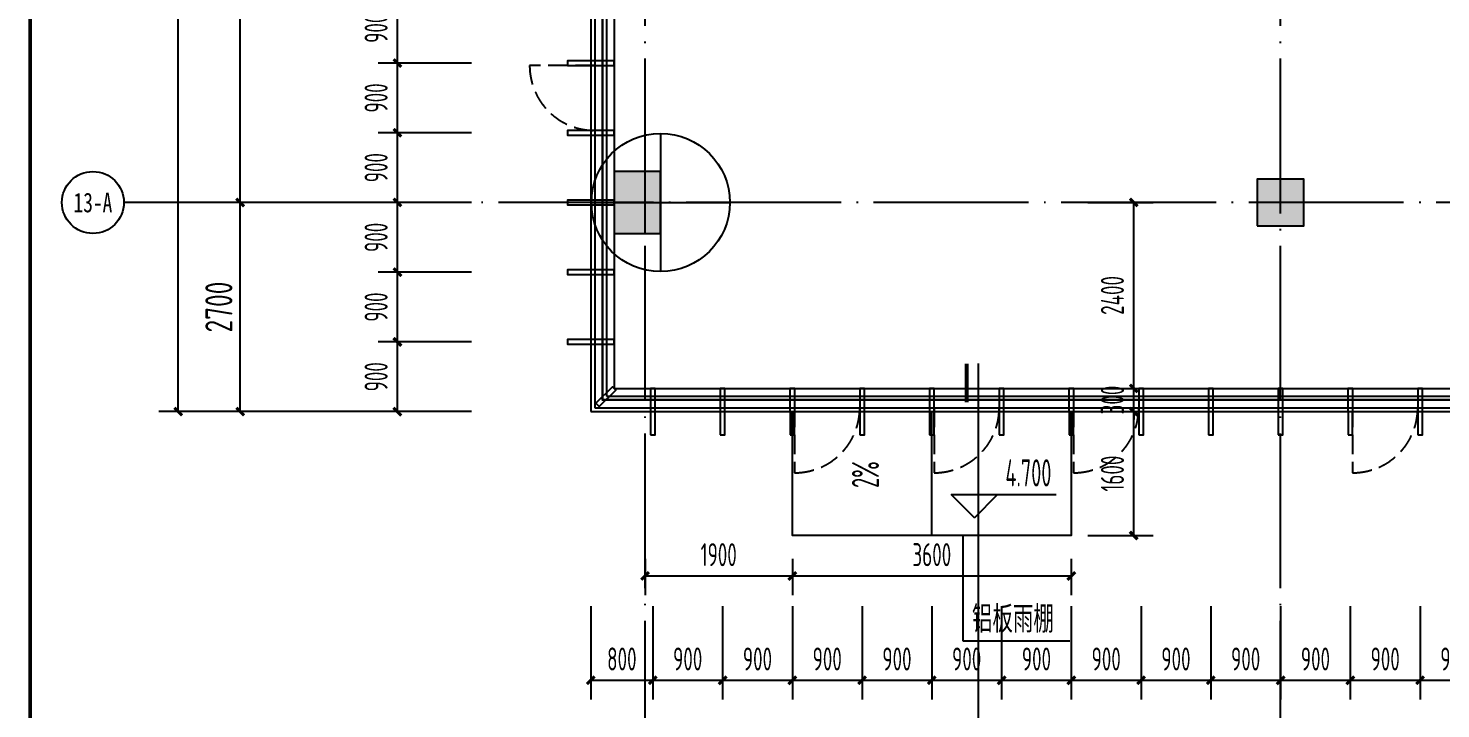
# Model space of a CAD drawing. Extents: x -228436 to 200315, y -41539 to 163917.
# Drawn here: x -8160 to 10067, y 55863 to 64650 of the extents above; entities that cross this region are included whole.
import ezdxf
from ezdxf.enums import TextEntityAlignment as Align

# ---------------------------------------------------------------- set-up
doc = ezdxf.new("R2010")
doc.units = 0
doc.header["$LTSCALE"] = 1000
doc.header["$MEASUREMENT"] = 0
doc.linetypes.add('13#楼幕墙$0$DASH', pattern=[0.35, 0.25, -0.1])
doc.linetypes.add('X-104 13#平面$0$DOTE', pattern=[2.42, 2, -0.2, 0.02, -0.2])
for name, color, linetype in [('01-标注_尺寸', 124, 'Continuous'), ('13#楼幕墙$0$A-C_幕墙龙骨', 133, 'Continuous'), ('13#楼幕墙$0$A-C_玻璃幕墙', 140, 'Continuous'), ('13#楼幕墙$0$A-C_窗', 140, 'Continuous'), ('13#楼幕墙$0$A-TECH_结构', 21, 'Continuous'), ('AXIS_TEXT', 7, 'Continuous'), ('PUB_HATCH', 8, 'Continuous'), ('PUB_WALL', 9, 'Continuous'), ('X-104 13#平面$0$01-标注_标高', 200, 'Continuous'), ('X-104 13#平面$0$01-标注_符号', 200, 'Continuous'), ('X-104 13#平面$0$01-标注_轴线坐标', 132, 'Continuous'), ('X-104 13#平面$0$02-TEXT_标注', 130, 'Continuous'), ('X-104 13#平面$0$02-TEXT_轴号', 7, 'Continuous'), ('X-104 13#平面$0$A-C_玻璃幕墙', 140, 'Continuous'), ('X-104 13#平面$0$A-TECH_结构', 21, 'Continuous'), ('X-104 13#平面$0$A_AXIS-轴线', 36, 'X-104 13#平面$0$DOTE'), ('X-104 13#平面$0$A_STR-砼柱', 51, 'Continuous')]:
    doc.layers.add(name, color=color, linetype=linetype)
doc.layers.add('13#楼幕墙$0$04-不打印_辅助线', color=165, linetype='Continuous', plot=False)
doc.layers.add('X-104 13#平面$0$000套内', color=226, linetype='Continuous', lineweight=30, plot=False)
doc.styles.add('_TCH_DIM_T3', font='ros1.shx', dxfattribs={"width": 0.705882, "bigfont": 'jd.shx'})
doc.styles.add('COMPLEX', font='COMPLEX')
doc.styles.add('X-104 13#平面$0$_TCH_AXIS', font='STXIHEI_0.TTF', dxfattribs={"width": 0.75})
doc.styles.add('X-104 13#平面$0$_TCH_DIM', font='ros1.shx', dxfattribs={"width": 0.8, "bigfont": 'jd.shx'})
doc.styles.add('X-104 13#平面$0$_TCH_DIM_T3', font='ros1.shx', dxfattribs={"width": 0.8, "bigfont": 'jd.shx'})
doc.dimstyles.new('_TCH_ARCH&&100', dxfattribs={"dimtxt": 297.5, "dimasz": 100, "dimexe": 250, "dimexo": 300, "dimgap": 126.25, "dimtad": 1, "dimdec": 0, "dimzin": 0, "dimdsep": 46, "dimtxsty": '_TCH_DIM_T3', "dimblk": 'ARCHTICK', "dimcen": 0.09, "dimclrt": 7, "dimazin": 2, "dimtfac": 1, "dimtdec": 0, "dimtix": 1, "dimtmove": 2, "dimatfit": 3, "dimfxl": 0, "dimtolj": 1, "dimtzin": 0, "dimarcsym": 0})
doc.dimstyles.new('X-104 13#平面$0$_TCH_ARCH&&100', dxfattribs={"dimtxt": 350, "dimasz": 100, "dimexe": 250, "dimexo": 300, "dimgap": 100, "dimtad": 1, "dimdec": 0, "dimzin": 0, "dimdsep": 46, "dimtxsty": 'X-104 13#平面$0$_TCH_DIM_T3', "dimblk": 'X-104 13#平面$0$_ArchTick', "dimcen": 0.09, "dimclrt": 7, "dimazin": 2, "dimtfac": 1, "dimtdec": 0, "dimtix": 1, "dimtmove": 2, "dimatfit": 3, "dimfxl": 0, "dimtolj": 1, "dimtzin": 0, "dimarcsym": 0})

# ---------------------------------------------------------------- blocks, each defined once
blk = doc.blocks.new('图框-A1')
at = {"const_width": 0.5}
blk.add_lwpolyline([(766, 584), (25, 584), (25, 10), (766, 10)], close=True, dxfattribs=at)
blk = doc.blocks.new('13#楼幕墙$0$A$C1D2C5D5E')
at = {"layer": '13#楼幕墙$0$04-不打印_辅助线'}
for points in [[(0, 893), (0, -893)], [(-200, -400), (-200, 400)], [(-893, 0), (893, 0)]]:
    blk.add_lwpolyline(points, dxfattribs=at)
blk.add_circle((0, 0), 893, dxfattribs=at)
blk = doc.blocks.new('13#楼幕墙$0$A$C2CD63A88')
at = {"linetype": '13#楼幕墙$0$DASH'}
blk.add_lwpolyline([(-10, 720), (-10, -120)], dxfattribs=at)
blk.add_arc((-10, 720), 840, 270, 360, dxfattribs=at)
blk = doc.blocks.new('13#楼幕墙$0$A$C19832372')
blk.add_lwpolyline([(-384, -466), (-334, -498), (-8, 5), (-59, 38)], close=True)
blk = doc.blocks.new('13#楼幕墙$0$A$C7A413A1D')
blk.add_lwpolyline([(-70, -300), (-10, -300), (-10, 0), (-70, 0)], close=True)
blk = doc.blocks.new('*U107')
at = {"layer": '13#楼幕墙$0$A-C_幕墙龙骨', "rotation": 32.87626175215661}
blk.add_blockref('13#楼幕墙$0$A$C19832372', (40, 300), dxfattribs=at)
blk = doc.blocks.new('*U108')
at = {"layer": '13#楼幕墙$0$A-C_幕墙龙骨', "color": 0, "linetype": 'ByBlock', "lineweight": -2, "transparency": 16777216}
for p in [(0, 0), (900, 0), (1800, 0), (2700, 0), (3600, 0), (4500, 0), (5400, 0), (6300, 0), (7200, 0), (8100, 0), (9000, 0), (9900, 0)]:
    blk.add_blockref('*U107', p, dxfattribs=at)
blk = doc.blocks.new('13#楼幕墙')
at = {"layer": '13#楼幕墙$0$A-C_玻璃幕墙'}
for p, q in [((-900, 77900), (-900, 59700)), ((-850, 77850), (-850, 59750)), ((-700, 77700), (-700, 59900)), ((-700, 59900), (21900, 59900)), ((-900, 59700), (22100, 59700)), ((-850, 59750), (22050, 59750))]:
    blk.add_line(p, q, dxfattribs=at)
at = {"layer": '13#楼幕墙$0$A-TECH_结构'}
blk.add_lwpolyline([(4402, 77600), (-600, 77600), (-600, 60000), (21800, 60000), (21800, 61600), (58100, 61600), (58100, 81220), (53261, 85280), (38100, 76527), (38100, 72300), (12410, 72300), (4402, 77600)], dxfattribs=at)
blk.add_blockref('13#楼幕墙$0$A$C1D2C5D5E', (0, 62400))
at = {"layer": '13#楼幕墙$0$A-C_幕墙龙骨'}
for name, p, rotation in [('13#楼幕墙$0$A$C19832372', (-1200, 64240), 122.8762617521566), ('13#楼幕墙$0$A$C19832372', (-1200, 63340), 122.8762617521566), ('13#楼幕墙$0$A$C19832372', (-1200, 62440), 122.8762617521566), ('13#楼幕墙$0$A$C19832372', (-1200, 61540), 122.8762617521566), ('13#楼幕墙$0$A$C19832372', (-1200, 60640), 122.8762617521566), ('13#楼幕墙$0$A$C7A413A1D', (-572, 59972), 314.9999999999978)]:
    blk.add_blockref(name, p, dxfattribs=dict(at, rotation=rotation))
blk.add_blockref('*U108', (-100, 59700), dxfattribs=at)
at = {"layer": '13#楼幕墙$0$A-C_窗', "rotation": 270}
blk.add_blockref('13#楼幕墙$0$A$C2CD63A88', (-1570, 64160), dxfattribs=at)
at = {"layer": '13#楼幕墙$0$A-C_窗'}
for p in [(1740, 59030), (3540, 59030), (5340, 59030), (8940, 59030)]:
    blk.add_blockref('13#楼幕墙$0$A$C2CD63A88', p, dxfattribs=at)
blk = doc.blocks.new('_AXISO')
blk.add_circle((0, 0), 0.5)
at = {"layer": 'AXIS_TEXT', "style": 'COMPLEX', "width": 1.041667}
blk.add_attdef('A', text='', height=0.56, dxfattribs=at).set_placement((-0.25, -0.28), (0.25, -0.28), align=Align.FIT)
blk = doc.blocks.new('X-104 13#平面$0$_ArchTick')
at = {"color": 0, "linetype": 'ByBlock', "const_width": 0.4}
blk.add_lwpolyline([(-0.5, -0.5), (0.5, 0.5)], dxfattribs=at)
blk = doc.blocks.new('*D735')
at = {"layer": 'Defpoints', "color": 0, "transparency": 16777216}
for p in [(-6225, 23235), (-2925, 23235), (-2925, -2700)]:
    blk.add_point(p, dxfattribs=at)
at = {"layer": 'X-104 13#平面$0$01-标注_轴线坐标', "color": 0, "lineweight": -2, "transparency": 16777216}
for p, q in [((-3225, 23235), (-6475, 23235)), ((-6225, -2700), (-6225, 23235)), ((-3225, -2700), (-6475, -2700))]:
    blk.add_line(p, q, dxfattribs=at)
at = {"layer": 'X-104 13#平面$0$01-标注_轴线坐标', "color": 0, "lineweight": -2, "transparency": 16777216, "xscale": 100, "yscale": 100, "zscale": 100}
for p, rotation in [((-6225, 23235), 90), ((-6225, -2700), 270)]:
    blk.add_blockref('X-104 13#平面$0$_ArchTick', p, dxfattribs=dict(at, rotation=rotation))
at = {"layer": 'X-104 13#平面$0$01-标注_轴线坐标', "color": 7, "transparency": 16777216, "insert": (-6500, 10268), "char_height": 350, "attachment_point": 5, "rotation": 90, "style": 'X-104 13#平面$0$_TCH_DIM_T3'}
blk.add_mtext('\\A1;25935', dxfattribs=at)
blk = doc.blocks.new('*D736')
at = {"layer": 'Defpoints', "color": 0, "transparency": 16777216}
for p in [(-5425, 0), (-2925, 0), (-2925, -2700)]:
    blk.add_point(p, dxfattribs=at)
at = {"layer": 'X-104 13#平面$0$01-标注_轴线坐标', "color": 0, "lineweight": -2, "transparency": 16777216}
for p, q in [((-3225, 0), (-5675, 0)), ((-5425, -2700), (-5425, 0)), ((-3225, -2700), (-5675, -2700))]:
    blk.add_line(p, q, dxfattribs=at)
at = {"layer": 'X-104 13#平面$0$01-标注_轴线坐标', "color": 0, "lineweight": -2, "transparency": 16777216, "xscale": 100, "yscale": 100, "zscale": 100}
for p, rotation in [((-5425, 0), 90), ((-5425, -2700), 270)]:
    blk.add_blockref('X-104 13#平面$0$_ArchTick', p, dxfattribs=dict(at, rotation=rotation))
at = {"layer": 'X-104 13#平面$0$01-标注_轴线坐标', "color": 7, "transparency": 16777216, "insert": (-5700, -1350), "char_height": 350, "attachment_point": 5, "rotation": 90, "style": 'X-104 13#平面$0$_TCH_DIM_T3'}
blk.add_mtext('\\A1;2700', dxfattribs=at)
blk = doc.blocks.new('*D737')
at = {"layer": 'Defpoints', "color": 0, "transparency": 16777216}
for p in [(-5425, 9000), (-2925, 9000), (-2925, 0)]:
    blk.add_point(p, dxfattribs=at)
at = {"layer": 'X-104 13#平面$0$01-标注_轴线坐标', "color": 0, "lineweight": -2, "transparency": 16777216}
for p, q in [((-3225, 9000), (-5675, 9000)), ((-5425, 0), (-5425, 9000)), ((-3225, 0), (-5675, 0))]:
    blk.add_line(p, q, dxfattribs=at)
at = {"layer": 'X-104 13#平面$0$01-标注_轴线坐标', "color": 0, "lineweight": -2, "transparency": 16777216, "xscale": 100, "yscale": 100, "zscale": 100}
for p, rotation in [((-5425, 9000), 90), ((-5425, 0), 270)]:
    blk.add_blockref('X-104 13#平面$0$_ArchTick', p, dxfattribs=dict(at, rotation=rotation))
at = {"layer": 'X-104 13#平面$0$01-标注_轴线坐标', "color": 7, "transparency": 16777216, "insert": (-5700, 4500), "char_height": 350, "attachment_point": 5, "rotation": 90, "style": 'X-104 13#平面$0$_TCH_DIM_T3'}
blk.add_mtext('\\A1;9000', dxfattribs=at)
blk = doc.blocks.new('_FZH')
blk.add_lwpolyline([(-0.5, -0.5), (0.5, -0.5), (0.5, 0.5), (-0.5, 0.5)], close=True)
at = {"layer": 'PUB_HATCH'}
blk.add_solid([(-0.5, -0.5), (0.5, -0.5), (-0.5, 0.5), (0.5, 0.5)], dxfattribs=at)
blk = doc.blocks.new('_ArchTick')
at = {"color": 0, "linetype": 'ByBlock', "const_width": 0.4}
blk.add_lwpolyline([(-0.5, -0.5), (0.5, 0.5)], dxfattribs=at)
blk = doc.blocks.new('*D202')
at = {"layer": '01-标注_尺寸', "color": 0, "lineweight": -2, "transparency": 16777216}
for p, q in [((-2441, 60600), (-3646, 60600)), ((-3396, 59700), (-3396, 60600)), ((-2441, 59700), (-3646, 59700))]:
    blk.add_line(p, q, dxfattribs=at)
at = {"layer": 'Defpoints', "color": 0, "transparency": 16777216}
for p in [(-3396, 60600), (-2141, 60600), (-2141, 59700)]:
    blk.add_point(p, dxfattribs=at)
at = {"layer": '01-标注_尺寸', "color": 0, "lineweight": -2, "transparency": 16777216, "xscale": 100, "yscale": 100, "zscale": 100}
for p, rotation in [((-3396, 60600), 90), ((-3396, 59700), 270)]:
    blk.add_blockref('_ArchTick', p, dxfattribs=dict(at, rotation=rotation))
at = {"layer": '01-标注_尺寸', "color": 7, "transparency": 16777216, "insert": (-3671, 60150), "char_height": 297.5, "attachment_point": 5, "rotation": 90, "style": '_TCH_DIM_T3'}
blk.add_mtext('\\A1;900', dxfattribs=at)
blk = doc.blocks.new('*D203')
at = {"layer": '01-标注_尺寸', "color": 0, "lineweight": -2, "transparency": 16777216}
for p, q in [((-2441, 61500), (-3646, 61500)), ((-3396, 60600), (-3396, 61500)), ((-2441, 60600), (-3646, 60600))]:
    blk.add_line(p, q, dxfattribs=at)
at = {"layer": 'Defpoints', "color": 0, "transparency": 16777216}
for p in [(-3396, 61500), (-2141, 61500), (-2141, 60600)]:
    blk.add_point(p, dxfattribs=at)
at = {"layer": '01-标注_尺寸', "color": 0, "lineweight": -2, "transparency": 16777216, "xscale": 100, "yscale": 100, "zscale": 100}
for p, rotation in [((-3396, 61500), 90), ((-3396, 60600), 270)]:
    blk.add_blockref('_ArchTick', p, dxfattribs=dict(at, rotation=rotation))
at = {"layer": '01-标注_尺寸', "color": 7, "transparency": 16777216, "insert": (-3671, 61050), "char_height": 297.5, "attachment_point": 5, "rotation": 90, "style": '_TCH_DIM_T3'}
blk.add_mtext('\\A1;900', dxfattribs=at)
blk = doc.blocks.new('*D204')
at = {"layer": '01-标注_尺寸', "color": 0, "lineweight": -2, "transparency": 16777216}
for p, q in [((-2441, 62400), (-3646, 62400)), ((-3396, 61500), (-3396, 62400)), ((-2441, 61500), (-3646, 61500))]:
    blk.add_line(p, q, dxfattribs=at)
at = {"layer": 'Defpoints', "color": 0, "transparency": 16777216}
for p in [(-3396, 62400), (-2141, 62400), (-2141, 61500)]:
    blk.add_point(p, dxfattribs=at)
at = {"layer": '01-标注_尺寸', "color": 0, "lineweight": -2, "transparency": 16777216, "xscale": 100, "yscale": 100, "zscale": 100}
for p, rotation in [((-3396, 62400), 90), ((-3396, 61500), 270)]:
    blk.add_blockref('_ArchTick', p, dxfattribs=dict(at, rotation=rotation))
at = {"layer": '01-标注_尺寸', "color": 7, "transparency": 16777216, "insert": (-3671, 61950), "char_height": 297.5, "attachment_point": 5, "rotation": 90, "style": '_TCH_DIM_T3'}
blk.add_mtext('\\A1;900', dxfattribs=at)
blk = doc.blocks.new('*D205')
at = {"layer": '01-标注_尺寸', "color": 0, "lineweight": -2, "transparency": 16777216}
for p, q in [((-2441, 63300), (-3646, 63300)), ((-3396, 62400), (-3396, 63300)), ((-2441, 62400), (-3646, 62400))]:
    blk.add_line(p, q, dxfattribs=at)
at = {"layer": 'Defpoints', "color": 0, "transparency": 16777216}
for p in [(-3396, 63300), (-2141, 63300), (-2141, 62400)]:
    blk.add_point(p, dxfattribs=at)
at = {"layer": '01-标注_尺寸', "color": 0, "lineweight": -2, "transparency": 16777216, "xscale": 100, "yscale": 100, "zscale": 100}
for p, rotation in [((-3396, 63300), 90), ((-3396, 62400), 270)]:
    blk.add_blockref('_ArchTick', p, dxfattribs=dict(at, rotation=rotation))
at = {"layer": '01-标注_尺寸', "color": 7, "transparency": 16777216, "insert": (-3671, 62850), "char_height": 297.5, "attachment_point": 5, "rotation": 90, "style": '_TCH_DIM_T3'}
blk.add_mtext('\\A1;900', dxfattribs=at)
blk = doc.blocks.new('*D206')
at = {"layer": '01-标注_尺寸', "color": 0, "lineweight": -2, "transparency": 16777216}
for p, q in [((-2441, 64200), (-3646, 64200)), ((-3396, 63300), (-3396, 64200)), ((-2441, 63300), (-3646, 63300))]:
    blk.add_line(p, q, dxfattribs=at)
at = {"layer": 'Defpoints', "color": 0, "transparency": 16777216}
for p in [(-3396, 64200), (-2141, 64200), (-2141, 63300)]:
    blk.add_point(p, dxfattribs=at)
at = {"layer": '01-标注_尺寸', "color": 0, "lineweight": -2, "transparency": 16777216, "xscale": 100, "yscale": 100, "zscale": 100}
for p, rotation in [((-3396, 64200), 90), ((-3396, 63300), 270)]:
    blk.add_blockref('_ArchTick', p, dxfattribs=dict(at, rotation=rotation))
at = {"layer": '01-标注_尺寸', "color": 7, "transparency": 16777216, "insert": (-3671, 63750), "char_height": 297.5, "attachment_point": 5, "rotation": 90, "style": '_TCH_DIM_T3'}
blk.add_mtext('\\A1;900', dxfattribs=at)
blk = doc.blocks.new('*D207')
at = {"layer": '01-标注_尺寸', "color": 0, "lineweight": -2, "transparency": 16777216}
for p, q in [((-2441, 65100), (-3646, 65100)), ((-3396, 64200), (-3396, 65100)), ((-2441, 64200), (-3646, 64200))]:
    blk.add_line(p, q, dxfattribs=at)
at = {"layer": 'Defpoints', "color": 0, "transparency": 16777216}
for p in [(-3396, 65100), (-2141, 65100), (-2141, 64200)]:
    blk.add_point(p, dxfattribs=at)
at = {"layer": '01-标注_尺寸', "color": 0, "lineweight": -2, "transparency": 16777216, "xscale": 100, "yscale": 100, "zscale": 100}
for p, rotation in [((-3396, 65100), 90), ((-3396, 64200), 270)]:
    blk.add_blockref('_ArchTick', p, dxfattribs=dict(at, rotation=rotation))
at = {"layer": '01-标注_尺寸', "color": 7, "transparency": 16777216, "insert": (-3671, 64650), "char_height": 297.5, "attachment_point": 5, "rotation": 90, "style": '_TCH_DIM_T3'}
blk.add_mtext('\\A1;900', dxfattribs=at)
blk = doc.blocks.new('*D294')
at = {"layer": '01-标注_尺寸', "color": 0, "lineweight": -2, "transparency": 16777216}
for p, q in [((5513, 59700), (6355, 59700)), ((6105, 58100), (6105, 59700)), ((5513, 58100), (6355, 58100))]:
    blk.add_line(p, q, dxfattribs=at)
at = {"layer": 'Defpoints', "color": 0, "transparency": 16777216}
for p in [(5213, 59700), (6105, 59700), (5213, 58100)]:
    blk.add_point(p, dxfattribs=at)
at = {"layer": '01-标注_尺寸', "color": 0, "lineweight": -2, "transparency": 16777216, "xscale": 100, "yscale": 100, "zscale": 100}
for p, rotation in [((6105, 59700), 90), ((6105, 58100), 270)]:
    blk.add_blockref('_ArchTick', p, dxfattribs=dict(at, rotation=rotation))
at = {"layer": '01-标注_尺寸', "color": 7, "transparency": 16777216, "insert": (5830, 58900), "char_height": 297.5, "attachment_point": 5, "rotation": 90, "style": '_TCH_DIM_T3'}
blk.add_mtext('\\A1;1600', dxfattribs=at)
blk = doc.blocks.new('*D295')
at = {"layer": '01-标注_尺寸', "color": 0, "lineweight": -2, "transparency": 16777216}
for p, q in [((5513, 60000), (6355, 60000)), ((6105, 60000), (6105, 60100)), ((6105, 59700), (6105, 60000)), ((5513, 59700), (6355, 59700)), ((6105, 59700), (6105, 59600))]:
    blk.add_line(p, q, dxfattribs=at)
at = {"layer": 'Defpoints', "color": 0, "transparency": 16777216}
for p in [(5213, 60000), (6105, 60000), (5213, 59700)]:
    blk.add_point(p, dxfattribs=at)
at = {"layer": '01-标注_尺寸', "color": 0, "lineweight": -2, "transparency": 16777216, "xscale": 100, "yscale": 100, "zscale": 100}
for p, rotation in [((6105, 60000), 270), ((6105, 59700), 90)]:
    blk.add_blockref('_ArchTick', p, dxfattribs=dict(at, rotation=rotation))
at = {"layer": '01-标注_尺寸', "color": 7, "transparency": 16777216, "insert": (5830, 59850), "char_height": 297.5, "attachment_point": 5, "rotation": 90, "style": '_TCH_DIM_T3'}
blk.add_mtext('\\A1;300', dxfattribs=at)
blk = doc.blocks.new('*D296')
at = {"layer": '01-标注_尺寸', "color": 0, "lineweight": -2, "transparency": 16777216}
for p, q in [((5513, 62400), (6355, 62400)), ((6105, 60000), (6105, 62400)), ((5513, 60000), (6355, 60000))]:
    blk.add_line(p, q, dxfattribs=at)
at = {"layer": 'Defpoints', "color": 0, "transparency": 16777216}
for p in [(5213, 62400), (6105, 62400), (5213, 60000)]:
    blk.add_point(p, dxfattribs=at)
at = {"layer": '01-标注_尺寸', "color": 0, "lineweight": -2, "transparency": 16777216, "xscale": 100, "yscale": 100, "zscale": 100}
for p, rotation in [((6105, 62400), 90), ((6105, 60000), 270)]:
    blk.add_blockref('_ArchTick', p, dxfattribs=dict(at, rotation=rotation))
at = {"layer": '01-标注_尺寸', "color": 7, "transparency": 16777216, "insert": (5830, 61200), "char_height": 297.5, "attachment_point": 5, "rotation": 90, "style": '_TCH_DIM_T3'}
blk.add_mtext('\\A1;2400', dxfattribs=at)
blk = doc.blocks.new('*D297')
at = {"layer": '01-标注_尺寸', "color": 0, "lineweight": -2, "transparency": 16777216}
for p, q in [((-200, 57800), (-200, 57328)), ((1700, 57800), (1700, 57328)), ((-200, 57578), (1700, 57578))]:
    blk.add_line(p, q, dxfattribs=at)
at = {"layer": 'Defpoints', "color": 0, "transparency": 16777216}
for p in [(-200, 58100), (1700, 58100), (1700, 57578)]:
    blk.add_point(p, dxfattribs=at)
at = {"layer": '01-标注_尺寸', "color": 0, "lineweight": -2, "transparency": 16777216, "xscale": 100, "yscale": 100, "zscale": 100, "rotation": 180}
blk.add_blockref('_ArchTick', (-200, 57578), dxfattribs=at)
at = {"layer": '01-标注_尺寸', "color": 0, "lineweight": -2, "transparency": 16777216, "xscale": 100, "yscale": 100, "zscale": 100}
blk.add_blockref('_ArchTick', (1700, 57578), dxfattribs=at)
at = {"layer": '01-标注_尺寸', "color": 7, "transparency": 16777216, "insert": (750, 57853), "char_height": 297.5, "attachment_point": 5, "style": '_TCH_DIM_T3'}
blk.add_mtext('\\A1;1900', dxfattribs=at)
blk = doc.blocks.new('*D298')
at = {"layer": '01-标注_尺寸', "color": 0, "lineweight": -2, "transparency": 16777216}
for p, q in [((1700, 57800), (1700, 57328)), ((5300, 57800), (5300, 57328)), ((1700, 57578), (5300, 57578))]:
    blk.add_line(p, q, dxfattribs=at)
at = {"layer": 'Defpoints', "color": 0, "transparency": 16777216}
for p in [(1700, 58100), (5300, 58100), (5300, 57578)]:
    blk.add_point(p, dxfattribs=at)
at = {"layer": '01-标注_尺寸', "color": 0, "lineweight": -2, "transparency": 16777216, "xscale": 100, "yscale": 100, "zscale": 100, "rotation": 180}
blk.add_blockref('_ArchTick', (1700, 57578), dxfattribs=at)
at = {"layer": '01-标注_尺寸', "color": 0, "lineweight": -2, "transparency": 16777216, "xscale": 100, "yscale": 100, "zscale": 100}
blk.add_blockref('_ArchTick', (5300, 57578), dxfattribs=at)
at = {"layer": '01-标注_尺寸', "color": 7, "transparency": 16777216, "insert": (3500, 57853), "char_height": 297.5, "attachment_point": 5, "style": '_TCH_DIM_T3'}
blk.add_mtext('\\A1;3600', dxfattribs=at)
blk = doc.blocks.new('*D473')
at = {"layer": '01-标注_尺寸', "color": 0, "lineweight": -2, "transparency": 16777216}
for p, q in [((-900, 57190), (-900, 55981)), ((-100, 57190), (-100, 55981)), ((-900, 56231), (-100, 56231))]:
    blk.add_line(p, q, dxfattribs=at)
at = {"layer": 'Defpoints', "color": 0, "transparency": 16777216}
for p in [(-900, 57490), (-100, 57490), (-100, 56231)]:
    blk.add_point(p, dxfattribs=at)
at = {"layer": '01-标注_尺寸', "color": 0, "lineweight": -2, "transparency": 16777216, "xscale": 100, "yscale": 100, "zscale": 100, "rotation": 180}
blk.add_blockref('_ArchTick', (-900, 56231), dxfattribs=at)
at = {"layer": '01-标注_尺寸', "color": 0, "lineweight": -2, "transparency": 16777216, "xscale": 100, "yscale": 100, "zscale": 100}
blk.add_blockref('_ArchTick', (-100, 56231), dxfattribs=at)
at = {"layer": '01-标注_尺寸', "color": 7, "transparency": 16777216, "insert": (-500, 56506), "char_height": 297.5, "attachment_point": 5, "style": '_TCH_DIM_T3'}
blk.add_mtext('\\A1;800', dxfattribs=at)
blk = doc.blocks.new('*D474')
at = {"layer": '01-标注_尺寸', "color": 0, "lineweight": -2, "transparency": 16777216}
for p, q in [((-100, 57190), (-100, 55981)), ((800, 57190), (800, 55981)), ((-100, 56231), (800, 56231))]:
    blk.add_line(p, q, dxfattribs=at)
at = {"layer": 'Defpoints', "color": 0, "transparency": 16777216}
for p in [(-100, 57490), (800, 57490), (800, 56231)]:
    blk.add_point(p, dxfattribs=at)
at = {"layer": '01-标注_尺寸', "color": 0, "lineweight": -2, "transparency": 16777216, "xscale": 100, "yscale": 100, "zscale": 100, "rotation": 180}
blk.add_blockref('_ArchTick', (-100, 56231), dxfattribs=at)
at = {"layer": '01-标注_尺寸', "color": 0, "lineweight": -2, "transparency": 16777216, "xscale": 100, "yscale": 100, "zscale": 100}
blk.add_blockref('_ArchTick', (800, 56231), dxfattribs=at)
at = {"layer": '01-标注_尺寸', "color": 7, "transparency": 16777216, "insert": (350, 56506), "char_height": 297.5, "attachment_point": 5, "style": '_TCH_DIM_T3'}
blk.add_mtext('\\A1;900', dxfattribs=at)
blk = doc.blocks.new('*D475')
at = {"layer": '01-标注_尺寸', "color": 0, "lineweight": -2, "transparency": 16777216}
for p, q in [((800, 57190), (800, 55981)), ((1700, 57190), (1700, 55981)), ((800, 56231), (1700, 56231))]:
    blk.add_line(p, q, dxfattribs=at)
at = {"layer": 'Defpoints', "color": 0, "transparency": 16777216}
for p in [(800, 57490), (1700, 57490), (1700, 56231)]:
    blk.add_point(p, dxfattribs=at)
at = {"layer": '01-标注_尺寸', "color": 0, "lineweight": -2, "transparency": 16777216, "xscale": 100, "yscale": 100, "zscale": 100, "rotation": 180}
blk.add_blockref('_ArchTick', (800, 56231), dxfattribs=at)
at = {"layer": '01-标注_尺寸', "color": 0, "lineweight": -2, "transparency": 16777216, "xscale": 100, "yscale": 100, "zscale": 100}
blk.add_blockref('_ArchTick', (1700, 56231), dxfattribs=at)
at = {"layer": '01-标注_尺寸', "color": 7, "transparency": 16777216, "insert": (1250, 56506), "char_height": 297.5, "attachment_point": 5, "style": '_TCH_DIM_T3'}
blk.add_mtext('\\A1;900', dxfattribs=at)
blk = doc.blocks.new('*D476')
at = {"layer": '01-标注_尺寸', "color": 0, "lineweight": -2, "transparency": 16777216}
for p, q in [((1700, 57190), (1700, 55981)), ((2600, 57190), (2600, 55981)), ((1700, 56231), (2600, 56231))]:
    blk.add_line(p, q, dxfattribs=at)
at = {"layer": 'Defpoints', "color": 0, "transparency": 16777216}
for p in [(1700, 57490), (2600, 57490), (2600, 56231)]:
    blk.add_point(p, dxfattribs=at)
at = {"layer": '01-标注_尺寸', "color": 0, "lineweight": -2, "transparency": 16777216, "xscale": 100, "yscale": 100, "zscale": 100, "rotation": 180}
blk.add_blockref('_ArchTick', (1700, 56231), dxfattribs=at)
at = {"layer": '01-标注_尺寸', "color": 0, "lineweight": -2, "transparency": 16777216, "xscale": 100, "yscale": 100, "zscale": 100}
blk.add_blockref('_ArchTick', (2600, 56231), dxfattribs=at)
at = {"layer": '01-标注_尺寸', "color": 7, "transparency": 16777216, "insert": (2150, 56506), "char_height": 297.5, "attachment_point": 5, "style": '_TCH_DIM_T3'}
blk.add_mtext('\\A1;900', dxfattribs=at)
blk = doc.blocks.new('*D477')
at = {"layer": '01-标注_尺寸', "color": 0, "lineweight": -2, "transparency": 16777216}
for p, q in [((2600, 57190), (2600, 55981)), ((3500, 57190), (3500, 55981)), ((2600, 56231), (3500, 56231))]:
    blk.add_line(p, q, dxfattribs=at)
at = {"layer": 'Defpoints', "color": 0, "transparency": 16777216}
for p in [(2600, 57490), (3500, 57490), (3500, 56231)]:
    blk.add_point(p, dxfattribs=at)
at = {"layer": '01-标注_尺寸', "color": 0, "lineweight": -2, "transparency": 16777216, "xscale": 100, "yscale": 100, "zscale": 100, "rotation": 180}
blk.add_blockref('_ArchTick', (2600, 56231), dxfattribs=at)
at = {"layer": '01-标注_尺寸', "color": 0, "lineweight": -2, "transparency": 16777216, "xscale": 100, "yscale": 100, "zscale": 100}
blk.add_blockref('_ArchTick', (3500, 56231), dxfattribs=at)
at = {"layer": '01-标注_尺寸', "color": 7, "transparency": 16777216, "insert": (3050, 56506), "char_height": 297.5, "attachment_point": 5, "style": '_TCH_DIM_T3'}
blk.add_mtext('\\A1;900', dxfattribs=at)
blk = doc.blocks.new('*D478')
at = {"layer": '01-标注_尺寸', "color": 0, "lineweight": -2, "transparency": 16777216}
for p, q in [((3500, 57190), (3500, 55981)), ((4400, 57190), (4400, 55981)), ((3500, 56231), (4400, 56231))]:
    blk.add_line(p, q, dxfattribs=at)
at = {"layer": 'Defpoints', "color": 0, "transparency": 16777216}
for p in [(3500, 57490), (4400, 57490), (4400, 56231)]:
    blk.add_point(p, dxfattribs=at)
at = {"layer": '01-标注_尺寸', "color": 0, "lineweight": -2, "transparency": 16777216, "xscale": 100, "yscale": 100, "zscale": 100, "rotation": 180}
blk.add_blockref('_ArchTick', (3500, 56231), dxfattribs=at)
at = {"layer": '01-标注_尺寸', "color": 0, "lineweight": -2, "transparency": 16777216, "xscale": 100, "yscale": 100, "zscale": 100}
blk.add_blockref('_ArchTick', (4400, 56231), dxfattribs=at)
at = {"layer": '01-标注_尺寸', "color": 7, "transparency": 16777216, "insert": (3950, 56506), "char_height": 297.5, "attachment_point": 5, "style": '_TCH_DIM_T3'}
blk.add_mtext('\\A1;900', dxfattribs=at)
blk = doc.blocks.new('*D479')
at = {"layer": '01-标注_尺寸', "color": 0, "lineweight": -2, "transparency": 16777216}
for p, q in [((4400, 57190), (4400, 55981)), ((5300, 57190), (5300, 55981)), ((4400, 56231), (5300, 56231))]:
    blk.add_line(p, q, dxfattribs=at)
at = {"layer": 'Defpoints', "color": 0, "transparency": 16777216}
for p in [(4400, 57490), (5300, 57490), (5300, 56231)]:
    blk.add_point(p, dxfattribs=at)
at = {"layer": '01-标注_尺寸', "color": 0, "lineweight": -2, "transparency": 16777216, "xscale": 100, "yscale": 100, "zscale": 100, "rotation": 180}
blk.add_blockref('_ArchTick', (4400, 56231), dxfattribs=at)
at = {"layer": '01-标注_尺寸', "color": 0, "lineweight": -2, "transparency": 16777216, "xscale": 100, "yscale": 100, "zscale": 100}
blk.add_blockref('_ArchTick', (5300, 56231), dxfattribs=at)
at = {"layer": '01-标注_尺寸', "color": 7, "transparency": 16777216, "insert": (4850, 56506), "char_height": 297.5, "attachment_point": 5, "style": '_TCH_DIM_T3'}
blk.add_mtext('\\A1;900', dxfattribs=at)
blk = doc.blocks.new('*D480')
at = {"layer": '01-标注_尺寸', "color": 0, "lineweight": -2, "transparency": 16777216}
for p, q in [((5300, 57190), (5300, 55981)), ((6200, 57190), (6200, 55981)), ((5300, 56231), (6200, 56231))]:
    blk.add_line(p, q, dxfattribs=at)
at = {"layer": 'Defpoints', "color": 0, "transparency": 16777216}
for p in [(5300, 57490), (6200, 57490), (6200, 56231)]:
    blk.add_point(p, dxfattribs=at)
at = {"layer": '01-标注_尺寸', "color": 0, "lineweight": -2, "transparency": 16777216, "xscale": 100, "yscale": 100, "zscale": 100, "rotation": 180}
blk.add_blockref('_ArchTick', (5300, 56231), dxfattribs=at)
at = {"layer": '01-标注_尺寸', "color": 0, "lineweight": -2, "transparency": 16777216, "xscale": 100, "yscale": 100, "zscale": 100}
blk.add_blockref('_ArchTick', (6200, 56231), dxfattribs=at)
at = {"layer": '01-标注_尺寸', "color": 7, "transparency": 16777216, "insert": (5750, 56506), "char_height": 297.5, "attachment_point": 5, "style": '_TCH_DIM_T3'}
blk.add_mtext('\\A1;900', dxfattribs=at)
blk = doc.blocks.new('*D481')
at = {"layer": '01-标注_尺寸', "color": 0, "lineweight": -2, "transparency": 16777216}
for p, q in [((6200, 57190), (6200, 55981)), ((7100, 57190), (7100, 55981)), ((6200, 56231), (7100, 56231))]:
    blk.add_line(p, q, dxfattribs=at)
at = {"layer": 'Defpoints', "color": 0, "transparency": 16777216}
for p in [(6200, 57490), (7100, 57490), (7100, 56231)]:
    blk.add_point(p, dxfattribs=at)
at = {"layer": '01-标注_尺寸', "color": 0, "lineweight": -2, "transparency": 16777216, "xscale": 100, "yscale": 100, "zscale": 100, "rotation": 180}
blk.add_blockref('_ArchTick', (6200, 56231), dxfattribs=at)
at = {"layer": '01-标注_尺寸', "color": 0, "lineweight": -2, "transparency": 16777216, "xscale": 100, "yscale": 100, "zscale": 100}
blk.add_blockref('_ArchTick', (7100, 56231), dxfattribs=at)
at = {"layer": '01-标注_尺寸', "color": 7, "transparency": 16777216, "insert": (6650, 56506), "char_height": 297.5, "attachment_point": 5, "style": '_TCH_DIM_T3'}
blk.add_mtext('\\A1;900', dxfattribs=at)
blk = doc.blocks.new('*D482')
at = {"layer": '01-标注_尺寸', "color": 0, "lineweight": -2, "transparency": 16777216}
for p, q in [((7100, 57190), (7100, 55981)), ((8000, 57190), (8000, 55981)), ((7100, 56231), (8000, 56231))]:
    blk.add_line(p, q, dxfattribs=at)
at = {"layer": 'Defpoints', "color": 0, "transparency": 16777216}
for p in [(7100, 57490), (8000, 57490), (8000, 56231)]:
    blk.add_point(p, dxfattribs=at)
at = {"layer": '01-标注_尺寸', "color": 0, "lineweight": -2, "transparency": 16777216, "xscale": 100, "yscale": 100, "zscale": 100, "rotation": 180}
blk.add_blockref('_ArchTick', (7100, 56231), dxfattribs=at)
at = {"layer": '01-标注_尺寸', "color": 0, "lineweight": -2, "transparency": 16777216, "xscale": 100, "yscale": 100, "zscale": 100}
blk.add_blockref('_ArchTick', (8000, 56231), dxfattribs=at)
at = {"layer": '01-标注_尺寸', "color": 7, "transparency": 16777216, "insert": (7550, 56506), "char_height": 297.5, "attachment_point": 5, "style": '_TCH_DIM_T3'}
blk.add_mtext('\\A1;900', dxfattribs=at)
blk = doc.blocks.new('*D483')
at = {"layer": '01-标注_尺寸', "color": 0, "lineweight": -2, "transparency": 16777216}
for p, q in [((8000, 57190), (8000, 55981)), ((8900, 57190), (8900, 55981)), ((8000, 56231), (8900, 56231))]:
    blk.add_line(p, q, dxfattribs=at)
at = {"layer": 'Defpoints', "color": 0, "transparency": 16777216}
for p in [(8000, 57490), (8900, 57490), (8900, 56231)]:
    blk.add_point(p, dxfattribs=at)
at = {"layer": '01-标注_尺寸', "color": 0, "lineweight": -2, "transparency": 16777216, "xscale": 100, "yscale": 100, "zscale": 100, "rotation": 180}
blk.add_blockref('_ArchTick', (8000, 56231), dxfattribs=at)
at = {"layer": '01-标注_尺寸', "color": 0, "lineweight": -2, "transparency": 16777216, "xscale": 100, "yscale": 100, "zscale": 100}
blk.add_blockref('_ArchTick', (8900, 56231), dxfattribs=at)
at = {"layer": '01-标注_尺寸', "color": 7, "transparency": 16777216, "insert": (8450, 56506), "char_height": 297.5, "attachment_point": 5, "style": '_TCH_DIM_T3'}
blk.add_mtext('\\A1;900', dxfattribs=at)
blk = doc.blocks.new('*D484')
at = {"layer": '01-标注_尺寸', "color": 0, "lineweight": -2, "transparency": 16777216}
for p, q in [((8900, 57190), (8900, 55981)), ((9800, 57190), (9800, 55981)), ((8900, 56231), (9800, 56231))]:
    blk.add_line(p, q, dxfattribs=at)
at = {"layer": 'Defpoints', "color": 0, "transparency": 16777216}
for p in [(8900, 57490), (9800, 57490), (9800, 56231)]:
    blk.add_point(p, dxfattribs=at)
at = {"layer": '01-标注_尺寸', "color": 0, "lineweight": -2, "transparency": 16777216, "xscale": 100, "yscale": 100, "zscale": 100, "rotation": 180}
blk.add_blockref('_ArchTick', (8900, 56231), dxfattribs=at)
at = {"layer": '01-标注_尺寸', "color": 0, "lineweight": -2, "transparency": 16777216, "xscale": 100, "yscale": 100, "zscale": 100}
blk.add_blockref('_ArchTick', (9800, 56231), dxfattribs=at)
at = {"layer": '01-标注_尺寸', "color": 7, "transparency": 16777216, "insert": (9350, 56506), "char_height": 297.5, "attachment_point": 5, "style": '_TCH_DIM_T3'}
blk.add_mtext('\\A1;900', dxfattribs=at)
blk = doc.blocks.new('*D485')
at = {"layer": '01-标注_尺寸', "color": 0, "lineweight": -2, "transparency": 16777216}
for p, q in [((9800, 57190), (9800, 55981)), ((10700, 57190), (10700, 55981)), ((9800, 56231), (10700, 56231))]:
    blk.add_line(p, q, dxfattribs=at)
at = {"layer": 'Defpoints', "color": 0, "transparency": 16777216}
for p in [(9800, 57490), (10700, 57490), (10700, 56231)]:
    blk.add_point(p, dxfattribs=at)
at = {"layer": '01-标注_尺寸', "color": 0, "lineweight": -2, "transparency": 16777216, "xscale": 100, "yscale": 100, "zscale": 100, "rotation": 180}
blk.add_blockref('_ArchTick', (9800, 56231), dxfattribs=at)
at = {"layer": '01-标注_尺寸', "color": 0, "lineweight": -2, "transparency": 16777216, "xscale": 100, "yscale": 100, "zscale": 100}
blk.add_blockref('_ArchTick', (10700, 56231), dxfattribs=at)
at = {"layer": '01-标注_尺寸', "color": 7, "transparency": 16777216, "insert": (10250, 56506), "char_height": 297.5, "attachment_point": 5, "style": '_TCH_DIM_T3'}
blk.add_mtext('\\A1;900', dxfattribs=at)
blk = doc.blocks.new('X-104 13#平面$0$轴网')
at = {"layer": 'X-104 13#平面$0$01-标注_轴线坐标'}
blk.add_line((-2925, 0), (-6925, 0), dxfattribs=at)
at = {"layer": 'X-104 13#平面$0$A_AXIS-轴线', "linetype": 'X-104 13#平面$0$DOTE'}
for p, q in [((-200, -7401), (-200, 24620.3)), ((8000, -7401), (8000, 24620.3)), ((60408.4, 0), (-2925, 0))]:
    blk.add_line(p, q, dxfattribs=at)
at = {"layer": 'X-104 13#平面$0$01-标注_轴线坐标'}
ref = blk.add_blockref('_AXISO', (-7325, 0), dxfattribs=dict(at, xscale=800, yscale=800, zscale=800))
ref.add_attrib('A', '13-A', dxfattribs={"layer": 'X-104 13#平面$0$02-TEXT_轴号', "height": 253.02, "style": 'X-104 13#平面$0$_TCH_AXIS', "width": 0.902115}).set_placement((-7574.8, -126.5), (-7075.2, -126.5), align=Align.FIT)
for p1, p2, distance, picture, middle in [((-2925, -2700), (-2925, 23235.1), 3300, '*D735', (-6500, 10267.5)), ((-2925, 0), (-2925, 9000), 2500, '*D737', (-5700, 4500)), ((-2925, -2700), (-2925, 0), 2500, '*D736', (-5700, -1350))]:
    dim = blk.add_aligned_dim(p1=p1, p2=p2, distance=distance, dimstyle='X-104 13#平面$0$_TCH_ARCH&&100', dxfattribs=at)
    dim.commit()
    dim.dimension.update_dxf_attribs({"geometry": picture, "text_midpoint": middle})
blk = doc.blocks.new('X-104 13#平面')
at = {"layer": 'PUB_WALL'}
for points in [[(0, 62800), (-600, 62800), (-560, 62760), (-40, 62760)], [(-600, 62800), (-600, 62000), (-560, 62040), (-560, 62760)], [(0, 62000), (0, 62800), (-40, 62760), (-40, 62040)], [(8300, 62700), (7700, 62700), (7740, 62660), (8260, 62660)], [(7700, 62700), (7700, 62100), (7740, 62140), (7740, 62660)], [(8300, 62100), (8300, 62700), (8260, 62660), (8260, 62140)], [(-600, 62000), (0, 62000), (-40, 62040), (-560, 62040)], [(7700, 62100), (8300, 62100), (8260, 62140), (7740, 62140)]]:
    blk.add_hatch(color=256, dxfattribs=at).paths.add_polyline_path(points)
at = {"layer": 'X-104 13#平面$0$000套内'}
blk.add_lwpolyline([(4100, 77750), (4100, 68700), (-750, 68700), (-750, 59850), (21950, 59850), (21950, 61450), (58250, 61450), (58250, 71300), (48400, 71300), (48400, 73450), (53400, 73450), (53400, 80500), (58250, 80500), (58250, 81290.1), (53289, 85452.6), (37950, 76613.3), (37950, 72450), (12454.9, 72450), (4447.4, 77750)], close=True, dxfattribs=at)
at = {"layer": 'X-104 13#平面$0$01-标注_标高'}
for p, q in [((4049.5, 58328.8), (3749.5, 58628.8)), ((3749.5, 58628.8), (5106, 58628.8)), ((4049.5, 58328.8), (4349.5, 58628.8))]:
    blk.add_line(p, q, dxfattribs=at)
at = {"layer": 'X-104 13#平面$0$01-标注_符号'}
for p, q in [((4100, 60319.5), (4100, 55245.6)), ((3898.3, 58100), (3898.3, 56741.2)), ((3898.3, 56741.2), (5279.9, 56741.2))]:
    blk.add_line(p, q, dxfattribs=at)
at = {"layer": 'X-104 13#平面$0$01-标注_符号', "const_width": 50}
blk.add_lwpolyline([(3950, 60319.5), (3950, 59819.5)], dxfattribs=at)
at = {"layer": 'X-104 13#平面$0$01-标注_符号'}
blk.add_lwpolyline([(2923.6, 59267.8, 0, 0, 0), (2923.6, 58745, 80, 0, 0), (2923.6, 58445, 0, 0, 0)], format="xyseb", dxfattribs=at)
at = {"layer": 'X-104 13#平面$0$A-C_玻璃幕墙'}
blk.add_line((3500, 58100), (3500, 59700), dxfattribs=at)
blk.add_lwpolyline([(1700, 59700), (5300, 59700), (5300, 58100), (1700, 58100)], close=True, dxfattribs=at)
at = {"layer": 'X-104 13#平面$0$A-TECH_结构'}
blk.add_lwpolyline([(58100, 61600), (58100, 81220), (53261.3, 85280.2), (38100, 76526.8), (38100, 72300), (12409.7, 72300), (4402.3, 77600), (-600, 77600), (-600, 60000), (21800, 60000), (21800, 61600)], close=True, dxfattribs=at)
at = {"xscale": 100, "yscale": 100, "zscale": 100}
blk.add_blockref('图框-A1', (-10634.5, 42114.8), dxfattribs=at)
blk.add_blockref('X-104 13#平面$0$轴网', (0, 62400))
at = {"layer": 'X-104 13#平面$0$A-TECH_结构'}
blk.add_blockref('13#楼幕墙', (0, 0), dxfattribs=at)
at = {"layer": 'X-104 13#平面$0$A_STR-砼柱'}
for p, xscale, yscale, zscale in [((-300, 62400), 600, 800, 800), ((8000, 62400), 599.9999999999991, 599.9999999999991, 599.9999999999991)]:
    blk.add_blockref('_FZH', p, dxfattribs=dict(at, xscale=xscale, yscale=yscale, zscale=zscale))
at = {"layer": 'X-104 13#平面$0$02-TEXT_标注', "style": 'X-104 13#平面$0$_TCH_DIM'}
for s, height, width, p in [('4.700', 350, 0.64, (4448.8, 58733.8)), ('铝板雨棚', 347.29, 0.8, (4018, 56846.2))]:
    blk.add_text(s, height=height, dxfattribs=dict(at, width=width)).set_placement(p)
at = {"layer": 'X-104 13#平面$0$02-TEXT_标注', "style": 'X-104 13#平面$0$_TCH_DIM', "width": 0.64}
blk.add_text('2%', height=350, rotation=90, dxfattribs=at).set_placement((2818.6, 58714.6))

msp = doc.modelspace()

# ---------------------------------------------------------------- block references
msp.add_blockref('X-104 13#平面', (0, 0))

# ---------------------------------------------------------------- dimensions: what is measured, and where the dimension line sits
at = {"layer": '01-标注_尺寸'}
for p1, p2, distance, picture, middle in [((-2140.6, 64200), (-2140.6, 65100), 1255.7, '*D207', (-3671.3, 64650)), ((-2140.6, 63300), (-2140.6, 64200), 1255.7, '*D206', (-3671.3, 63750)), ((-2140.6, 62400), (-2140.6, 63300), 1255.7, '*D205', (-3671.3, 62850)), ((-2140.6, 61500), (-2140.6, 62400), 1255.7, '*D204', (-3671.3, 61950)), ((5213.2, 60000), (5213.2, 62400), -891.7, '*D296', (5829.9, 61200)), ((-2140.6, 60600), (-2140.6, 61500), 1255.7, '*D203', (-3671.3, 61050)), ((-2140.6, 59700), (-2140.6, 60600), 1255.7, '*D202', (-3671.3, 60150)), ((5213.2, 59700), (5213.2, 60000), -891.7, '*D295', (5829.9, 59850)), ((5213.2, 58100), (5213.2, 59700), -891.7, '*D294', (5829.9, 58900)), ((-200, 58100), (1700, 58100), -521.8, '*D297', (750, 57853.2)), ((1700, 58100), (5300, 58100), -521.8, '*D298', (3500, 57853.2)), ((-900, 57489.7), (-100, 57489.7), -1258.6, '*D473', (-500, 56506.1)), ((-100, 57489.7), (800, 57489.7), -1258.6, '*D474', (350, 56506.1)), ((800, 57489.7), (1700, 57489.7), -1258.6, '*D475', (1250, 56506.1)), ((1700, 57489.7), (2600, 57489.7), -1258.6, '*D476', (2150, 56506.1)), ((2600, 57489.7), (3500, 57489.7), -1258.6, '*D477', (3050, 56506.1)), ((3500, 57489.7), (4400, 57489.7), -1258.6, '*D478', (3950, 56506.1)), ((4400, 57489.7), (5300, 57489.7), -1258.6, '*D479', (4850, 56506.1)), ((5300, 57489.7), (6200, 57489.7), -1258.6, '*D480', (5750, 56506.1)), ((6200, 57489.7), (7100, 57489.7), -1258.6, '*D481', (6650, 56506.1)), ((7100, 57489.7), (8000, 57489.7), -1258.6, '*D482', (7550, 56506.1)), ((8000, 57489.7), (8900, 57489.7), -1258.6, '*D483', (8450, 56506.1)), ((8900, 57489.7), (9800, 57489.7), -1258.6, '*D484', (9350, 56506.1)), ((9800, 57489.7), (10700, 57489.7), -1258.6, '*D485', (10250, 56506.1))]:
    dim = msp.add_aligned_dim(p1=p1, p2=p2, distance=distance, dimstyle='_TCH_ARCH&&100', dxfattribs=at)
    dim.commit()
    dim.dimension.update_dxf_attribs({"geometry": picture, "text_midpoint": middle})

doc.saveas('drawing.dxf')
